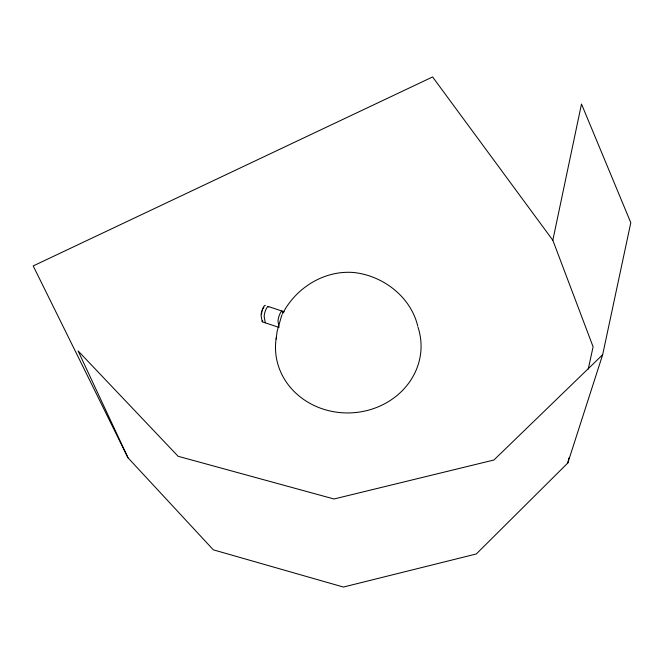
<?xml version="1.0" encoding="UTF-8"?>
<svg xmlns="http://www.w3.org/2000/svg" width="664" height="664" viewBox="0 0 664 664"><rect width="100%" height="100%" fill="white"/><g stroke="black" fill="none" stroke-linecap="round" stroke-linejoin="round"><path stroke-width="1" d="M417.93 327.003A72.808 66.085 -2.9 0 1 354.352 412.651A72.808 66.085 -2.9 0 1 276.083 339.047L277.187 331.062L281.868 314.902M552.83 240.26L581.49 104.024L630.8 222.697L602.655 354.734L567.811 462.991L476.304 553.967L343.404 587.051L213.327 549.833L127.994 457.786L33.2 265.924L432.604 76.949L552.83 240.26L593.101 346.799L588.262 369.026M567.811 462.991L568.915 457.936M276.083 339.047L276.631 337.171M282.449 311.707A5.818 1.32 -71.5 0 0 279.851 313.989A5.818 1.32 -71.5 0 0 278.067 321.476L279.013 327.443L262.214 321.783L262.695 320.729M282.399 314.047C295.613 288.06 323.99 270.148 353.514 272.489C382.862 275.485 410.709 296.692 417.697 325.966M602.655 354.734L493.925 460.003L334 498.988L178.118 456.284L78.086 350.907L127.994 457.786M268.14 306.444L284.308 311.839M262.214 321.783L261.118 315.782A5.802 1.386 -71.4 0 1 262.587 308.967A5.802 1.386 -71.4 0 1 265.368 305.548M265.301 322.82L264.231 316.828A5.802 1.369 -71.4 0 1 265.99 309.358A5.802 1.369 -71.4 0 1 268.663 307.1M282.482 312.553A4.557 1.029 -71.5 0 1 282.731 312.661M261.566 314.072A4.54 1.087 -71.4 0 1 261.857 312.171M262.156 311.051A4.54 1.087 -71.4 0 1 262.537 309.93M262.977 308.868A4.54 1.087 -71.4 0 1 263.898 307.241"/></g></svg>
